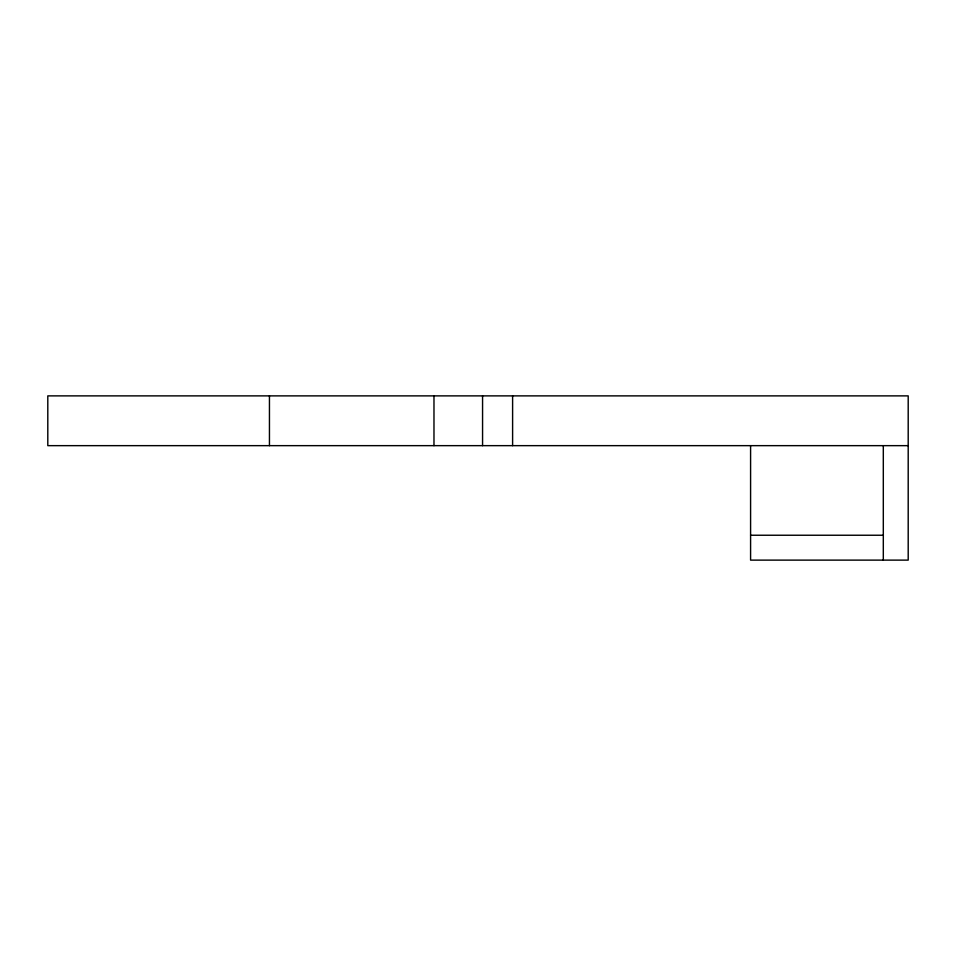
<?xml version="1.0" encoding="UTF-8"?>
<svg xmlns="http://www.w3.org/2000/svg" width="956" height="956" viewBox="0 0 956 956"><rect width="100%" height="100%" fill="white"/><g stroke="black" fill="none" stroke-linecap="round" stroke-linejoin="round"><path stroke-width="1.43" d="M908.2 445.651L47.8 445.651L47.8 395.88L908.2 395.88L908.2 560.12L750.591 560.12L750.591 445.651M750.591 535.24L883.308 535.24M883.308 445.651L883.308 560.12M512.607 395.88L512.607 445.651M482.565 395.88L482.565 445.651M433.976 395.88L433.976 445.651M269.449 395.88L269.449 445.651"/></g></svg>
